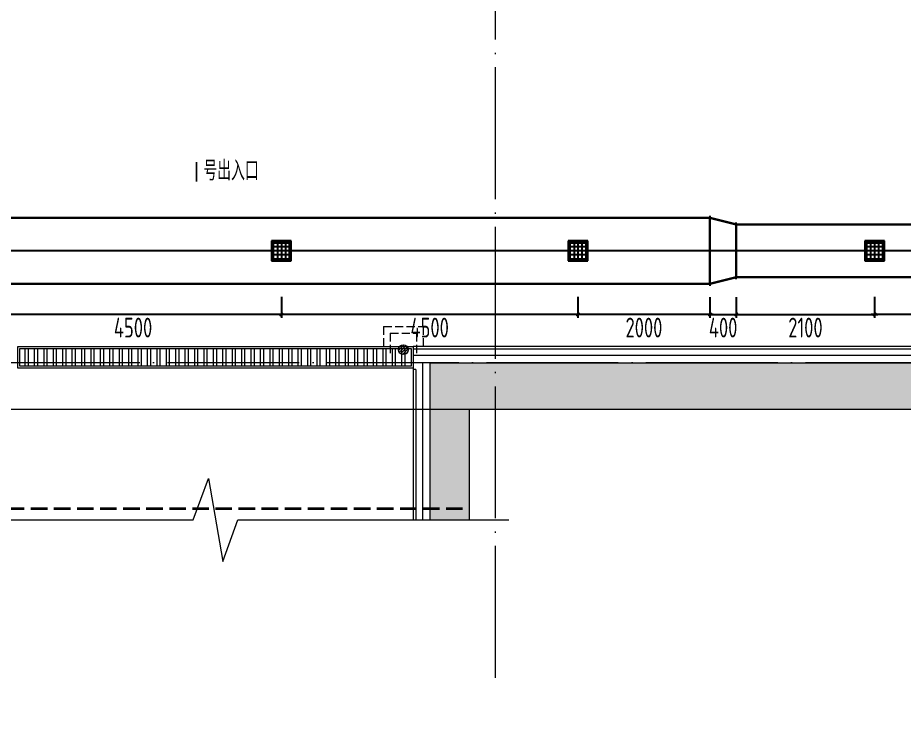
# Model space of a CAD drawing. Extents: x 4 to 13611208, y -605838 to 574722.
# Drawn here: x 13327147 to 13340597, y 179530 to 190095 of the extents above; entities that cross this region are included whole.
import ezdxf

# ---------------------------------------------------------------- set-up
doc = ezdxf.new("R2010")
doc.units = 0
doc.header["$LTSCALE"] = 1000
doc.header["$MEASUREMENT"] = 0
for name, pattern in [('CENTER2', [28.575, 19.05, -3.175, 3.175, -3.175]), ('DASH', [0.35, 0.25, -0.1]), ('DOTE', [2.42, 2, -0.2, 0.02, -0.2])]:
    doc.linetypes.add(name, pattern=pattern)
for name, color, linetype in [('DUCT-D-S中心线', 5, 'CENTER2'), ('DUCT-D-S标注', 7, 'Continuous'), ('DUCT-D-S法兰', 2, 'Continuous'), ('DUCT-D-S管', 130, 'Continuous'), ('DUCT-D-S管端线', 2, 'Continuous'), ('DUCT-D-S风口', 7, 'Continuous')]:
    doc.layers.add(name, color=color, linetype=linetype)
doc.layers.add('pipe排水', color=8, linetype='Continuous', lineweight=5)
doc.layers.add('建筑底图', color=8, linetype='Continuous', lineweight=13)
doc.styles.add('C', font='HZTXT_E', dxfattribs={"width": 0.7, "bigfont": 'HZTXT'})
doc.styles.add('du', font='gbenor.shx', dxfattribs={"width": 0.8, "bigfont": 'hztxt.shx'})
doc.dimstyles.new('67', dxfattribs={"dimscale": 100, "dimtxt": 3, "dimasz": 0.5, "dimexe": 0.5, "dimexo": 2, "dimgap": 0.5, "dimtad": 2, "dimdec": 0, "dimrnd": 5, "dimzin": 0, "dimdsep": 46, "dimtxsty": 'du', "dimblk": 'ARCHTICK', "dimcen": 0, "dimdle": 0.5, "dimclrd": 256, "dimclre": 256, "dimclrt": 256, "dimazin": 0, "dimtfac": 1, "dimtdec": 0, "dimtix": 1, "dimtmove": 2, "dimatfit": 3, "dimfxl": 100, "dimtolj": 1, "dimtzin": 0, "dimlwd": -1, "dimlwe": -1, "dimarcsym": 0})

# ---------------------------------------------------------------- blocks, each defined once
blk = doc.blocks.new('地漏')
at = {"layer": 'pipe排水'}
h = blk.add_hatch(dxfattribs=at)
h.set_pattern_fill('ANSI31', color=8, scale=25, style=0)
h.set_pattern_definition([(45, (-444803.95, -349136.397), (-28.0633004, 28.0633004), [])])
h.paths.add_polyline_path([(100, 0, 1), (-100, 0, 1)])
blk.add_circle((0, 0), 100, dxfattribs=at)
blk = doc.blocks.new('_ArchTick')
at = {"color": 0, "linetype": 'ByBlock', "const_width": 0.4}
blk.add_lwpolyline([(-0.5, -0.5), (0.5, 0.5)], dxfattribs=at)
blk = doc.blocks.new('*D241')
at = {"layer": 'DUCT-D-S标注', "transparency": 16777216}
for p, q in [((13340147, 185860), (13340147, 185545)), ((13344647, 185860), (13344647, 185545)), ((13344697, 185595), (13340097, 185595))]:
    blk.add_line(p, q, dxfattribs=at)
at = {"layer": 'DUCT-D-S标注', "transparency": 16777216, "xscale": 50, "yscale": 50, "zscale": 50, "rotation": 180}
blk.add_blockref('_ArchTick', (13340147, 185595), dxfattribs=at)
at = {"layer": 'DUCT-D-S标注', "transparency": 16777216, "xscale": 50, "yscale": 50, "zscale": 50}
blk.add_blockref('_ArchTick', (13344647, 185595), dxfattribs=at)
at = {"layer": 'DUCT-D-S标注', "transparency": 16777216, "insert": (13342397, 185395), "char_height": 300, "attachment_point": 5, "style": 'du'}
blk.add_mtext('\\A1;4500', dxfattribs=at)
blk = doc.blocks.new('*D242')
at = {"layer": 'DUCT-D-S标注', "transparency": 16777216}
for p, q in [((13335647, 185860), (13335647, 185545)), ((13337649, 185859), (13337649, 185545)), ((13337699, 185595), (13335597, 185595))]:
    blk.add_line(p, q, dxfattribs=at)
at = {"layer": 'DUCT-D-S标注', "transparency": 16777216, "xscale": 50, "yscale": 50, "zscale": 50, "rotation": 180}
blk.add_blockref('_ArchTick', (13335647, 185595), dxfattribs=at)
at = {"layer": 'DUCT-D-S标注', "transparency": 16777216, "xscale": 50, "yscale": 50, "zscale": 50}
blk.add_blockref('_ArchTick', (13337649, 185595), dxfattribs=at)
at = {"layer": 'DUCT-D-S标注', "transparency": 16777216, "insert": (13336648, 185395), "char_height": 300, "attachment_point": 5, "style": 'du'}
blk.add_mtext('\\A1;2000', dxfattribs=at)
blk = doc.blocks.new('*D243')
at = {"layer": 'DUCT-D-S标注', "transparency": 16777216}
for p, q in [((13331147, 185860), (13331147, 185545)), ((13335647, 185860), (13335647, 185545)), ((13335697, 185595), (13331097, 185595))]:
    blk.add_line(p, q, dxfattribs=at)
at = {"layer": 'DUCT-D-S标注', "transparency": 16777216, "xscale": 50, "yscale": 50, "zscale": 50, "rotation": 180}
blk.add_blockref('_ArchTick', (13331147, 185595), dxfattribs=at)
at = {"layer": 'DUCT-D-S标注', "transparency": 16777216, "xscale": 50, "yscale": 50, "zscale": 50}
blk.add_blockref('_ArchTick', (13335647, 185595), dxfattribs=at)
at = {"layer": 'DUCT-D-S标注', "transparency": 16777216, "insert": (13333397, 185395), "char_height": 300, "attachment_point": 5, "style": 'du'}
blk.add_mtext('\\A1;4500', dxfattribs=at)
blk = doc.blocks.new('*D244')
at = {"layer": 'DUCT-D-S标注', "transparency": 16777216}
for p, q in [((13326647, 185860), (13326647, 185545)), ((13331147, 185860), (13331147, 185545)), ((13331197, 185595), (13326597, 185595))]:
    blk.add_line(p, q, dxfattribs=at)
at = {"layer": 'DUCT-D-S标注', "transparency": 16777216, "xscale": 50, "yscale": 50, "zscale": 50, "rotation": 180}
blk.add_blockref('_ArchTick', (13326647, 185595), dxfattribs=at)
at = {"layer": 'DUCT-D-S标注', "transparency": 16777216, "xscale": 50, "yscale": 50, "zscale": 50}
blk.add_blockref('_ArchTick', (13331147, 185595), dxfattribs=at)
at = {"layer": 'DUCT-D-S标注', "transparency": 16777216, "insert": (13328897, 185395), "char_height": 300, "attachment_point": 5, "style": 'du'}
blk.add_mtext('\\A1;4500', dxfattribs=at)
blk = doc.blocks.new('*D491')
at = {"layer": 'DUCT-D-S标注', "transparency": 16777216}
for p, q in [((13337649, 185859), (13337649, 185545)), ((13338049, 185859), (13338049, 185545)), ((13337649, 185595), (13337599, 185595)), ((13337649, 185595), (13338049, 185595)), ((13338049, 185595), (13338099, 185595))]:
    blk.add_line(p, q, dxfattribs=at)
at = {"layer": 'DUCT-D-S标注', "transparency": 16777216, "xscale": 50, "yscale": 50, "zscale": 50}
blk.add_blockref('_ArchTick', (13337649, 185595), dxfattribs=at)
at = {"layer": 'DUCT-D-S标注', "transparency": 16777216, "xscale": 50, "yscale": 50, "zscale": 50, "rotation": 180}
blk.add_blockref('_ArchTick', (13338049, 185595), dxfattribs=at)
at = {"layer": 'DUCT-D-S标注', "transparency": 16777216, "insert": (13337849, 185395), "char_height": 300, "attachment_point": 5, "style": 'du'}
blk.add_mtext('\\A1;400', dxfattribs=at)
blk = doc.blocks.new('*D492')
at = {"layer": 'DUCT-D-S标注', "transparency": 16777216}
for p, q in [((13338049, 185859), (13338049, 185545)), ((13340147, 185859), (13340147, 185545)), ((13337999, 185595), (13340197, 185595))]:
    blk.add_line(p, q, dxfattribs=at)
at = {"layer": 'DUCT-D-S标注', "transparency": 16777216, "xscale": 50, "yscale": 50, "zscale": 50, "rotation": 180}
blk.add_blockref('_ArchTick', (13338049, 185595), dxfattribs=at)
at = {"layer": 'DUCT-D-S标注', "transparency": 16777216, "xscale": 50, "yscale": 50, "zscale": 50}
blk.add_blockref('_ArchTick', (13340147, 185595), dxfattribs=at)
at = {"layer": 'DUCT-D-S标注', "transparency": 16777216, "insert": (13339098, 185395), "char_height": 300, "attachment_point": 5, "style": 'du'}
blk.add_mtext('\\A1;2100', dxfattribs=at)
blk = doc.blocks.new('$风口$00000107')
for p, q in [((100, 100), (-100, 100)), ((-100, 100), (-88, 88)), ((-100, 100), (-100, -100)), ((100, 100), (88, 88)), ((100, -100), (100, 100)), ((88, 88), (-88, 88)), ((-88, 88), (-88, -88)), ((-88, 88), (-80, 80)), ((-80, 80), (80, 80)), ((-80, -80), (-80, 80)), ((80, 40), (-80, 40)), ((-40, 80), (-40, -80)), ((0, 80), (0, -80)), ((40, 80), (40, -80)), ((80, 80), (88, 88)), ((80, 80), (80, -80)), ((88, -88), (88, 88)), ((-100, -100), (-88, -88)), ((-88, -88), (-80, -80)), ((88, -88), (-88, -88)), ((80, 0), (-80, 0)), ((80, -40), (-80, -40)), ((-80, -80), (80, -80)), ((80, -80), (88, -88)), ((100, -100), (88, -88)), ((-100, -100), (100, -100))]:
    blk.add_line(p, q)

msp = doc.modelspace()

# ---------------------------------------------------------------- hatches: boundary and pattern name
at = {"layer": '建筑底图'}
h = msp.add_hatch(dxfattribs=at)
h.set_pattern_fill('ANSI32', color=256, scale=30, angle=244.88267, style=0)
h.set_pattern_definition([(270, (13128140.6, 184380.47), (142.875, -8e-12), []), (270, (13128092.97, 184332.85), (142.875, -8e-12), [])])
h.paths.add_polyline_path([(13333117.4, 185079.5), (13333117.4, 184809.5), (13327177.4, 184809.5), (13327177.4, 185079.5)])
h = msp.add_hatch(dxfattribs=at)
h.set_pattern_fill('钢筋混凝土', color=256, scale=100, style=0)
h.set_pattern_definition([(45, (793255.26, 8e-09), (-176.7766953, 176.7766953), []), (50, (793255.26, 8e-09), (717.260183, -62.752135), [75, -825]), (355, (793255.26, 8e-09), (-138.751334, 752.192134), [60, -660]), (100.4514, (793315, -5.2), (578.50938, 689.439542), [63.74019, -701.14211]), (46.1842, (793255.26, 200), (1067.24105, -165.519014), [112.5, -1237.5]), (96.6356, (793344.2, 186.2), (934.662706, 974.11787), [95.61029, -1051.713]), (351.1842, (793255.3, 200), (934.661945, 974.1186), [90, -990]), (21, (793355.26, 150), (596.907052, -402.61889), [75, -825]), (326, (793355.26, 150), (243.31533, 725.150045), [60, -660]), (71.4514, (793405, 116.45), (840.22263, 322.530497), [63.74019, -701.14211]), (37.5, (793255.26, 8e-09), (12.1598553, 332.893854), [0, -652, 0, -670, 0, -662.5]), (7.5, (793255.26, 8e-09), (263.069537, 394.411712), [0, -382, 0, -637, 0, -252.5]), (327.5, (793032.26, 8e-09), (533.822436, -22.554872), [0, -250, 0, -780, 0, -1035]), (317.5, (792932.26, 8e-09), (583.18617, 100.104982), [0, -325, 0, -518, 0, -735])])
h.paths.add_polyline_path([(13413397.4, 184159.5), (13413397.4, 184859.5), (13333397.4, 184859.5), (13333397.4, 182478), (13333997.4, 182478), (13333997.4, 184159.5)])

# ---------------------------------------------------------------- linework, layer by layer
at = {"layer": 'DUCT-D-S中心线'}
for p, q in [((13337649, 186559.5), (13321647.9, 186559.9)), ((13338049.2, 186559.5), (13337649.2, 186559.5)), ((13354647.8, 186559.5), (13338049.4, 186559.5))]:
    msp.add_line(p, q, dxfattribs=at)
at = {"layer": 'DUCT-D-S法兰'}
for p, q in [((13337649.1, 187089.5), (13337649.1, 186029.5)), ((13338049.3, 186129.5), (13338049.3, 186989.5))]:
    msp.add_line(p, q, dxfattribs=at)
at = {"layer": 'DUCT-D-S法兰', "color": 18, "true_color": 0x000000}
for p in [(13337649, 186559.5, 4450), (13337649.2, 186559.5, 4450), (13338049.2, 186559.5, 4450), (13338049.4, 186559.5, 4450)]:
    msp.add_point(p, dxfattribs=at)
at = {"layer": 'DUCT-D-S管', "const_width": 35}
for points in [[(13337649, 187059.5), (13321647.9, 187059.9)], [(13337649, 186059.5), (13337649, 187059.5)], [(13338049.2, 186959.5), (13337649.2, 187059.5)], [(13354647.8, 186959.5), (13338049.4, 186959.5)], [(13338049.4, 186959.5), (13338049.4, 186159.5)], [(13338049.2, 186159.5), (13337649.2, 186059.5)], [(13338049.4, 186159.5), (13354647.8, 186159.5)], [(13321647.9, 186059.9), (13337649, 186059.5)]]:
    msp.add_lwpolyline(points, dxfattribs=at)
at = {"layer": 'DUCT-D-S管', "color": 18, "true_color": 0x000000}
for p in [(13337649.2, 186559.5, 4450), (13338049.2, 186559.5, 4450)]:
    msp.add_point(p, dxfattribs=at)
at = {"layer": 'DUCT-D-S管端线'}
for p, q in [((13337649.2, 187059.5), (13337649.2, 186059.5)), ((13338049.2, 186159.5), (13338049.2, 186959.5))]:
    msp.add_line(p, q, dxfattribs=at)
at = {"layer": '建筑底图', "linetype": 'DOTE'}
msp.add_line((13334397.4, 180083), (13334397.4, 209559.5), dxfattribs=at)
at = {"layer": '建筑底图', "linetype": 'DASH', "ltscale": 0.5}
for p, q in [((13332697.4, 185409.5), (13333297.4, 185409.5)), ((13332697.4, 185409.5), (13332697.4, 185069.5)), ((13333297.4, 185409.5), (13333297.4, 185069.5)), ((13332797.4, 185309.5), (13333197.4, 185309.5)), ((13332797.4, 185309.5), (13332797.4, 184969.5)), ((13333197.4, 185309.5), (13333197.4, 184969.5))]:
    msp.add_line(p, q, dxfattribs=at)
at = {"layer": '建筑底图'}
for p, q in [((13413397.4, 185109.5), (13333147.4, 185109.5)), ((13333147.4, 185109.5), (13333147.4, 182478)), ((13342897.4, 185069.5), (13333147.4, 185069.5)), ((13342897.4, 184969.5), (13333147.4, 184969.5)), ((13333287.4, 184859.5), (13333147.4, 184859.5)), ((13333287.4, 184859.5), (13333287.4, 182478)), ((13333397.4, 184859.5), (13413397.4, 184859.5)), ((13333397.4, 184859.5), (13333397.4, 182478)), ((13333187.4, 184759.5), (13333147.4, 184759.5)), ((13333187.4, 184759.5), (13333187.4, 182478)), ((13333997.4, 184159.5), (13413397.4, 184159.5)), ((13333997.4, 184159.5), (13333997.4, 182478))]:
    msp.add_line(p, q, dxfattribs=at)
at = {"layer": '建筑底图', "color": 8, "linetype": 'DOTE'}
msp.add_line((13474197.4, 184859.5), (13119297.4, 184859.5), dxfattribs=at)
at = {"layer": '建筑底图', "linetype": 'DASH'}
for p, q in [((13326297.4, 182659.5), (13333997.4, 182659.5)), ((13326297.4, 182639.5), (13333997.4, 182639.5))]:
    msp.add_line(p, q, dxfattribs=at)
at = {"layer": '建筑底图'}
for points in [[(13333147.4, 185109.5), (13333147.4, 184779.5), (13327147.4, 184779.5), (13327147.4, 185109.5)], [(13333117.4, 185079.5), (13333117.4, 184809.5), (13327177.4, 184809.5), (13327177.4, 185079.5)]]:
    msp.add_lwpolyline(points, close=True, dxfattribs=at)
at = {"layer": '建筑底图', "color": 8}
msp.add_lwpolyline([(13168947.4, 181959.5), (13207597.4, 181959.5), (13207597.4, 183509.5), (13311597.4, 183509.5), (13311597.4, 184159.5), (13438197.4, 184159.5), (13438197.4, 183959.5), (13443697.4, 183959.5), (13443697.4, 171509.5), (13434297, 171509.5), (13434297, 165209.5), (13477297.4, 165209.5)], dxfattribs=at)
at = {"layer": '建筑底图'}
msp.add_lwpolyline([(13325697.4, 182478), (13329809.9, 182478), (13330039.2, 183108), (13330261.3, 181848), (13330484.9, 182478), (13334597.4, 182478)], dxfattribs=at)
msp.add_circle((13332997.4, 185059.5), 75, dxfattribs=at)

# ---------------------------------------------------------------- block references
at = {"layer": 'DUCT-D-S风口', "xscale": 1.5, "yscale": 1.5}
for p in [(13331147.4, 186559.5, 3500), (13335647.4, 186559.5, 3500), (13340147.4, 186559.5, 3500)]:
    msp.add_blockref('$风口$00000107', p, dxfattribs=at)
at = {"layer": '建筑底图', "ltscale": 3.5, "xscale": 0.7499999999999998, "yscale": 0.7499999999999998, "zscale": 0.7499999999999998}
msp.add_blockref('地漏', (13332997.4, 185059.5), dxfattribs=at)

# ---------------------------------------------------------------- texts
at = {"layer": '建筑底图', "style": 'C', "width": 0.7}
for s, p in [('I', (13329821, 187607.8)), ('号出入口', (13329963.2, 187625.6))]:
    msp.add_text(s, height=300, dxfattribs=at).set_placement(p)

# ---------------------------------------------------------------- dimensions: what is measured, and where the dimension line sits
at = {"layer": 'DUCT-D-S标注'}
for base, p1, p2, picture, middle in [((13326647.4, 185594.9, -2535), (13331147.4, 186060, 765), (13326647.4, 186060, 765), '*D244', (13328897.4, 185394.9, -2535)), ((13331147.4, 185594.9, -2535), (13335647.4, 186059.9, 765), (13331147.4, 186060, 765), '*D243', (13333397.4, 185394.9, -2535)), ((13335647.4, 185594.9, -2535), (13337649, 186059.5, 4450), (13335647.4, 186059.9, 765), '*D242', (13336648.2, 185394.9, -2535)), ((13338049.2, 185594.9), (13337649, 186059.5, 4450), (13338049.2, 186059.5, 4450), '*D491', (13337849.1, 185394.9)), ((13340147.4, 185594.9), (13338049.2, 186059.5, 4450), (13340147.4, 186059.5, 4450), '*D492', (13339098.3, 185394.9)), ((13340147.4, 185594.9, -2535), (13344647.4, 186060, 765), (13340147.4, 186059.9, 765), '*D241', (13342397.4, 185394.9, -2535))]:
    dim = msp.add_linear_dim(base=base, p1=p1, p2=p2, dimstyle='67', dxfattribs=at)
    dim.commit()
    dim.dimension.update_dxf_attribs({"geometry": picture, "text_midpoint": middle})

doc.saveas('drawing.dxf')
